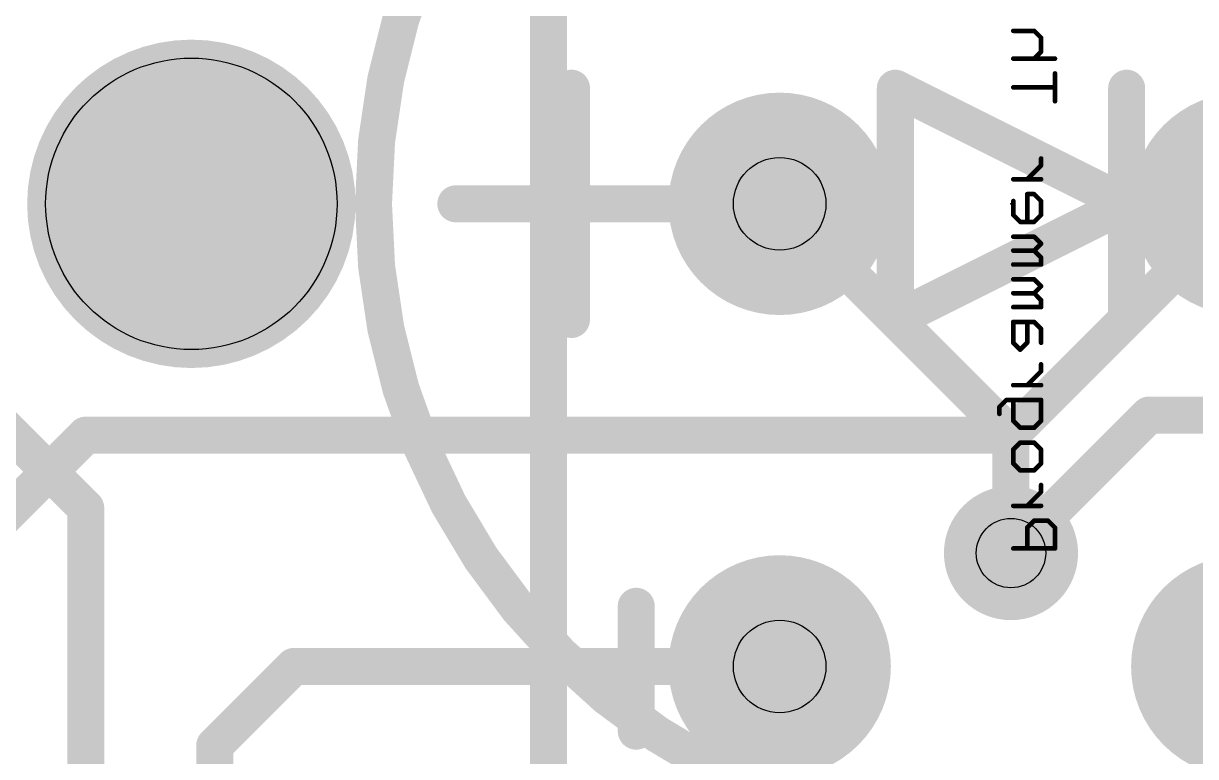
# Model space of a CAD drawing. Extents: x -39 to 68, y -12 to 30.
# Drawn here: x 7.28 to 13.71, y 14.75 to 18.77 of the extents above; entities that cross this region are included whole.
import ezdxf

# ---------------------------------------------------------------- set-up
doc = ezdxf.new("R2010")
doc.units = 0
for name, color, linetype in [('1', 12, 'CONTINUOUS'), ('16', 132, 'CONTINUOUS'), ('17', 110, 'CONTINUOUS'), ('18', 110, 'CONTINUOUS'), ('20', 31, 'CONTINUOUS'), ('21', 41, 'CONTINUOUS'), ('22', 40, 'CONTINUOUS'), ('23', 53, 'CONTINUOUS'), ('24', 53, 'CONTINUOUS'), ('29', 253, 'CONTINUOUS'), ('30', 253, 'CONTINUOUS'), ('44', 253, 'CONTINUOUS'), ('52', 253, 'CONTINUOUS')]:
    doc.layers.add(name, color=color, linetype=linetype)

# ---------------------------------------------------------------- blocks, each defined once
blk = doc.blocks.new('ROUNDP')
at = {"const_width": 0.5}
blk.add_lwpolyline([(0, -0.25, 1), (0, 0.25, 1), (0, -0.25)], format="xyb", dxfattribs=at)
blk = doc.blocks.new('ROUNDV')
at = {"const_width": 0.5}
blk.add_lwpolyline([(0, -0.25, 1), (0, 0.25, 1), (0, -0.25)], format="xyb", dxfattribs=at)

msp = doc.modelspace()

# ---------------------------------------------------------------- linework, layer by layer
at = {"layer": '1', "const_width": 0.2032}
for points in [[(10.16, 14.5415), (10.16, 19.685)], [(7.62, 16.11), (5.95, 17.78)], [(12.7, 16.51), (11.43, 17.78)], [(12.7, 15.8623), (12.7, 16.51)], [(7.62, 13.9065), (7.62, 16.11)]]:
    msp.add_lwpolyline(points, dxfattribs=at)
at = {"layer": '1', "const_width": 0.1016}
for points in [[(11.4659, 17.8159, 1), (11.3941, 17.7441)], [(12.7508, 16.51, 1), (12.6492, 16.51)], [(12.6641, 16.4741, 1), (12.7359, 16.5459)], [(7.6708, 16.11, 1), (7.5692, 16.11)], [(7.5841, 16.0741, 1), (7.6559, 16.1459)], [(12.6492, 15.8623, 1), (12.7508, 15.8623)]]:
    msp.add_lwpolyline(points, format="xyb", dxfattribs=at)
at = {"layer": '16', "const_width": 0.2032}
for points in [[(12.7, 16.51), (13.97, 17.78)], [(13.4581, 16.6204), (12.7, 15.8623)], [(15.3504, 16.6204), (13.4581, 16.6204)], [(6.7056, 15.5956), (7.62, 16.51)], [(7.62, 16.51), (12.7, 16.51)], [(8.3284, 14.8054), (8.763, 15.24)], [(8.763, 15.24), (11.43, 15.24)], [(8.3284, 10.7216), (8.3284, 14.8054)]]:
    msp.add_lwpolyline(points, dxfattribs=at)
at = {"layer": '16', "const_width": 0.1016}
for points in [[(13.4581, 16.6712, 1), (13.4581, 16.5696)], [(13.494, 16.5844, 1), (13.4221, 16.6563)], [(7.62, 16.5608, 1), (7.62, 16.4592)], [(7.6559, 16.4741, 1), (7.5841, 16.5459)], [(12.7, 16.4592, 1), (12.7, 16.5608)], [(12.6641, 16.5459, 1), (12.7359, 16.4741)], [(12.6641, 15.8982, 1), (12.7359, 15.8264)], [(8.763, 15.2908, 1), (8.763, 15.1892)], [(8.7989, 15.2041, 1), (8.7271, 15.2759)], [(11.43, 15.1892, 1), (11.43, 15.2908)], [(8.3792, 14.8054, 1), (8.2776, 14.8054)], [(8.2925, 14.8413, 1), (8.3643, 14.7695)]]:
    msp.add_lwpolyline(points, format="xyb", dxfattribs=at)
at = {"layer": '20'}
msp.add_circle((8.2, 17.78), 0.8, dxfattribs=at)
at = {"layer": '21'}
for points, const_width in [([(12.7, 14.28, 1), (12.7, 21.28, 1), (12.7, 14.28)], 0.2032), ([(10.3378, 18.415, 1), (10.2362, 18.415)], 0.1016), ([(12.1158, 18.415, 1), (12.0142, 18.415)], 0.1016), ([(12.0877, 18.4604, 1), (12.0423, 18.3696)], 0.1016), ([(13.3858, 18.415, 1), (13.2842, 18.415)], 0.1016), ([(9.652, 17.8308, 1), (9.652, 17.7292)], 0.1016), ([(10.922, 17.7292, 1), (10.922, 17.8308)], 0.1016), ([(13.3858, 17.78, 1), (13.2842, 17.78)], 0.1016), ([(13.2842, 17.78, 1), (13.3858, 17.78)], 0.1016), ([(13.3577, 17.7346, 1), (13.3123, 17.8254)], 0.1016), ([(13.3123, 17.7346, 1), (13.3577, 17.8254)], 0.1016), ([(10.2362, 17.145, 1), (10.3378, 17.145)], 0.1016), ([(12.0423, 17.1904, 1), (12.0877, 17.0996)], 0.1016), ([(12.0142, 17.145, 1), (12.1158, 17.145)], 0.1016), ([(13.2842, 17.145, 1), (13.3858, 17.145)], 0.1016)]:
    msp.add_lwpolyline(points, format="xyb", dxfattribs=dict(at, const_width=const_width))
at = {"layer": '21', "const_width": 0.2032}
for points in [[(10.287, 17.145), (10.287, 18.415)], [(12.065, 18.415), (12.065, 17.145)], [(13.335, 17.78), (12.065, 18.415)], [(13.335, 18.415), (13.335, 17.78)], [(9.652, 17.78), (10.922, 17.78)], [(12.065, 17.145), (13.335, 17.78)], [(13.335, 17.78), (13.335, 17.145)]]:
    msp.add_lwpolyline(points, dxfattribs=at)
at = {"layer": '22', "const_width": 0.2032}
msp.add_lwpolyline([(10.6426, 14.8844), (10.6426, 15.5702)], dxfattribs=at)
at = {"layer": '22', "const_width": 0.1016}
for points in [[(10.6934, 15.5702, 1), (10.5918, 15.5702)], [(10.5918, 14.8844, 1), (10.6934, 14.8844)]]:
    msp.add_lwpolyline(points, format="xyb", dxfattribs=at)
at = {"layer": '23'}
msp.add_point((12.7, 17.78), dxfattribs=at)
at = {"layer": '24'}
msp.add_point((12.7, 17.78), dxfattribs=at)
at = {"layer": '29', "const_width": 0.9016}
msp.add_lwpolyline([(8.2, 17.3292, 1), (8.2, 18.2308, 1), (8.2, 17.3292)], format="xyb", dxfattribs=at)
at = {"layer": '30'}
for points, const_width in [([(8.2, 17.3292, 1), (8.2, 18.2308, 1), (8.2, 17.3292)], 0.9016), ([(11.43, 17.4747, 1), (11.43, 18.0853, 1), (11.43, 17.4747)], 0.6107), ([(13.97, 17.4747, 1), (13.97, 18.0853, 1), (13.97, 17.4747)], 0.6107), ([(11.43, 14.9347, 1), (11.43, 15.5453, 1), (11.43, 14.9347)], 0.6107), ([(13.97, 14.9347, 1), (13.97, 15.5453, 1), (13.97, 14.9347)], 0.6107)]:
    msp.add_lwpolyline(points, format="xyb", dxfattribs=dict(at, const_width=const_width))
at = {"layer": '44'}
for centre, radius in [((11.43, 17.78), 0.254), ((12.7, 15.8623), 0.1905), ((11.43, 15.24), 0.254)]:
    msp.add_circle(centre, radius, dxfattribs=at)
at = {"layer": '52', "const_width": 0.0254}
for points in [[(12.8271, 18.7298), (12.7127, 18.7298)], [(12.8652, 18.6917), (12.8271, 18.7298)], [(12.8652, 18.6154), (12.8652, 18.6917)], [(12.8271, 18.5773), (12.8652, 18.6154)], [(12.9415, 18.5773), (12.7127, 18.5773)], [(12.9415, 18.3434), (12.9415, 18.4959)], [(12.7127, 18.4197), (12.9415, 18.4197)], [(12.8652, 17.9909), (12.8652, 18.029)], [(12.789, 17.9146), (12.8652, 17.9909)], [(12.7127, 17.9146), (12.8652, 17.9146)], [(12.8271, 17.8333), (12.789, 17.8333)], [(12.789, 17.8333), (12.789, 17.6808)], [(12.8652, 17.7952), (12.8271, 17.8333)], [(12.7127, 17.7952), (12.7127, 17.7189)], [(12.8652, 17.7189), (12.8652, 17.7952)], [(12.7127, 17.7189), (12.7508, 17.6808)], [(12.8271, 17.6808), (12.8652, 17.7189)], [(12.7508, 17.6808), (12.8271, 17.6808)], [(12.8271, 17.5994), (12.7127, 17.5994)], [(12.8652, 17.5613), (12.8271, 17.5994)], [(12.8271, 17.5231), (12.8652, 17.5613)], [(12.8271, 17.5231), (12.7127, 17.5231)], [(12.8652, 17.485), (12.8271, 17.5231)], [(12.7127, 17.4469), (12.8652, 17.4469)], [(12.8652, 17.4469), (12.8652, 17.485)], [(12.8271, 17.3655), (12.7127, 17.3655)], [(12.8652, 17.3274), (12.8271, 17.3655)], [(12.8271, 17.2893), (12.8652, 17.3274)], [(12.8271, 17.2893), (12.7127, 17.2893)], [(12.8652, 17.2511), (12.8271, 17.2893)], [(12.8652, 17.213), (12.8652, 17.2511)], [(12.7127, 17.213), (12.8652, 17.213)], [(12.8271, 17.1317), (12.7127, 17.1317)], [(12.7127, 17.1317), (12.7127, 17.0173)], [(12.789, 17.0173), (12.789, 17.1317)], [(12.8652, 17.0935), (12.8271, 17.1317)], [(12.8652, 17.0173), (12.8652, 17.0935)], [(12.7127, 17.0173), (12.7508, 16.9791)], [(12.7508, 16.9791), (12.789, 17.0173)], [(12.789, 16.7842), (12.8652, 16.8605)], [(12.8652, 16.8605), (12.8652, 16.8986)], [(12.7127, 16.7842), (12.8652, 16.7842)], [(12.6364, 16.6648), (12.6746, 16.7029)], [(12.6364, 16.6266), (12.6364, 16.6648)], [(12.6746, 16.7029), (12.8652, 16.7029)], [(12.7127, 16.5885), (12.7127, 16.7029)], [(12.8652, 16.7029), (12.8652, 16.5885)], [(12.7508, 16.5504), (12.7127, 16.5885)], [(12.8271, 16.5504), (12.7508, 16.5504)], [(12.8652, 16.5885), (12.8271, 16.5504)], [(12.7127, 16.4309), (12.7508, 16.469)], [(12.7508, 16.469), (12.8271, 16.469)], [(12.8271, 16.469), (12.8652, 16.4309)], [(12.7127, 16.3546), (12.7127, 16.4309)], [(12.8652, 16.4309), (12.8652, 16.3546)], [(12.7508, 16.3165), (12.7127, 16.3546)], [(12.8652, 16.3546), (12.8271, 16.3165)], [(12.8271, 16.3165), (12.7508, 16.3165)], [(12.8652, 16.1978), (12.8652, 16.236)], [(12.789, 16.1216), (12.8652, 16.1978)], [(12.7127, 16.1216), (12.8652, 16.1216)], [(12.8271, 16.0402), (12.789, 16.0021)], [(12.9034, 16.0402), (12.8271, 16.0402)], [(12.9415, 16.0021), (12.9034, 16.0402)], [(12.789, 16.0021), (12.789, 15.8877)], [(12.9415, 15.8877), (12.9415, 16.0021)], [(12.7127, 15.8877), (12.9415, 15.8877)]]:
    msp.add_lwpolyline(points, dxfattribs=at)
at = {"layer": '52', "const_width": 0.0127}
for points in [[(12.7127, 18.7362, 1), (12.7127, 18.7235)], [(12.8316, 18.7343, 1), (12.8226, 18.7253)], [(12.8271, 18.7235, 1), (12.8271, 18.7362)], [(12.8716, 18.6917, 1), (12.8589, 18.6917)], [(12.8607, 18.6872, 1), (12.8697, 18.6962)], [(12.8589, 18.6154, 1), (12.8716, 18.6154)], [(12.8697, 18.6109, 1), (12.8607, 18.6199)], [(12.7127, 18.5836, 1), (12.7127, 18.5709)], [(12.8226, 18.5818, 1), (12.8316, 18.5728)], [(12.9415, 18.5709, 1), (12.9415, 18.5836)], [(12.9478, 18.4959, 1), (12.9351, 18.4959)], [(12.7127, 18.426, 1), (12.7127, 18.4133)], [(12.9415, 18.4133, 1), (12.9415, 18.426)], [(12.9351, 18.3434, 1), (12.9478, 18.3434)], [(12.8716, 18.029, 1), (12.8589, 18.029)], [(12.8589, 17.9909, 1), (12.8716, 17.9909)], [(12.8697, 17.9864, 1), (12.8607, 17.9954)], [(12.7127, 17.921, 1), (12.7127, 17.9083)], [(12.7845, 17.9191, 1), (12.7935, 17.9102)], [(12.8652, 17.9083, 1), (12.8652, 17.921)], [(12.789, 17.8396, 1), (12.789, 17.8269)], [(12.7953, 17.8333, 1), (12.7826, 17.8333)], [(12.8316, 17.8378, 1), (12.8226, 17.8288)], [(12.8271, 17.8269, 1), (12.8271, 17.8396)], [(12.719, 17.7952, 1), (12.7064, 17.7952)], [(12.8716, 17.7952, 1), (12.8589, 17.7952)], [(12.8607, 17.7907, 1), (12.8697, 17.7996)], [(12.7172, 17.7234, 1), (12.7082, 17.7144)], [(12.7064, 17.7189, 1), (12.719, 17.7189)], [(12.8589, 17.7189, 1), (12.8716, 17.7189)], [(12.8697, 17.7144, 1), (12.8607, 17.7234)], [(12.7508, 17.6871, 1), (12.7508, 17.6744)], [(12.7463, 17.6763, 1), (12.7553, 17.6853)], [(12.7826, 17.6808, 1), (12.7953, 17.6808)], [(12.8226, 17.6853, 1), (12.8316, 17.6763)], [(12.8271, 17.6744, 1), (12.8271, 17.6871)], [(12.7127, 17.6058, 1), (12.7127, 17.5931)], [(12.8316, 17.6039, 1), (12.8226, 17.5949)], [(12.8271, 17.5931, 1), (12.8271, 17.6058)], [(12.8697, 17.5568, 1), (12.8607, 17.5658)], [(12.8607, 17.5568, 1), (12.8697, 17.5658)], [(12.7127, 17.5295, 1), (12.7127, 17.5168)], [(12.8316, 17.5276, 1), (12.8226, 17.5187)], [(12.8226, 17.5276, 1), (12.8316, 17.5187)], [(12.8271, 17.5168, 1), (12.8271, 17.5295)], [(12.7127, 17.4532, 1), (12.7127, 17.4405)], [(12.8716, 17.485, 1), (12.8589, 17.485)], [(12.8589, 17.4469, 1), (12.8716, 17.4469)], [(12.8607, 17.4805, 1), (12.8697, 17.4895)], [(12.8652, 17.4405, 1), (12.8652, 17.4532)], [(12.7127, 17.3719, 1), (12.7127, 17.3592)], [(12.8316, 17.37, 1), (12.8226, 17.361)], [(12.8271, 17.3592, 1), (12.8271, 17.3719)], [(12.8697, 17.3229, 1), (12.8607, 17.3319)], [(12.8607, 17.3229, 1), (12.8697, 17.3319)], [(12.7127, 17.2956, 1), (12.7127, 17.2829)], [(12.8316, 17.2938, 1), (12.8226, 17.2848)], [(12.8226, 17.2938, 1), (12.8316, 17.2848)], [(12.8271, 17.2829, 1), (12.8271, 17.2956)], [(12.8716, 17.2511, 1), (12.8589, 17.2511)], [(12.8607, 17.2466, 1), (12.8697, 17.2556)], [(12.7127, 17.2194, 1), (12.7127, 17.2067)], [(12.8589, 17.213, 1), (12.8716, 17.213)], [(12.8652, 17.2067, 1), (12.8652, 17.2194)], [(12.7127, 17.138, 1), (12.7127, 17.1253)], [(12.719, 17.1317, 1), (12.7064, 17.1317)], [(12.7953, 17.1317, 1), (12.7826, 17.1317)], [(12.8316, 17.1361, 1), (12.8226, 17.1272)], [(12.8271, 17.1253, 1), (12.8271, 17.138)], [(12.8716, 17.0935, 1), (12.8589, 17.0935)], [(12.8607, 17.089, 1), (12.8697, 17.098)], [(12.7172, 17.0217, 1), (12.7082, 17.0128)], [(12.7064, 17.0173, 1), (12.719, 17.0173)], [(12.7463, 16.9836, 1), (12.7553, 16.9746)], [(12.7463, 16.9746, 1), (12.7553, 16.9836)], [(12.7826, 17.0173, 1), (12.7953, 17.0173)], [(12.7935, 17.0128, 1), (12.7845, 17.0217)], [(12.8589, 17.0173, 1), (12.8716, 17.0173)], [(12.8716, 16.8986, 1), (12.8589, 16.8986)], [(12.8589, 16.8605, 1), (12.8716, 16.8605)], [(12.8697, 16.856, 1), (12.8607, 16.865)], [(12.7127, 16.7906, 1), (12.7127, 16.7779)], [(12.8652, 16.7779, 1), (12.8652, 16.7906)], [(12.7845, 16.7887, 1), (12.7935, 16.7797)], [(12.6319, 16.6692, 1), (12.6409, 16.6603)], [(12.6428, 16.6648, 1), (12.6301, 16.6648)], [(12.6746, 16.7092, 1), (12.6746, 16.6965)], [(12.6791, 16.6984, 1), (12.6701, 16.7074)], [(12.719, 16.7029, 1), (12.7064, 16.7029)], [(12.8716, 16.7029, 1), (12.8589, 16.7029)], [(12.8652, 16.6965, 1), (12.8652, 16.7092)], [(12.6301, 16.6266, 1), (12.6428, 16.6266)], [(12.7172, 16.593, 1), (12.7082, 16.584)], [(12.7064, 16.5885, 1), (12.719, 16.5885)], [(12.7508, 16.5567, 1), (12.7508, 16.544)], [(12.7463, 16.5459, 1), (12.7553, 16.5548)], [(12.8226, 16.5548, 1), (12.8316, 16.5459)], [(12.8271, 16.544, 1), (12.8271, 16.5567)], [(12.8589, 16.5885, 1), (12.8716, 16.5885)], [(12.8697, 16.584, 1), (12.8607, 16.593)], [(12.7508, 16.4754, 1), (12.7508, 16.4627)], [(12.7553, 16.4645, 1), (12.7463, 16.4735)], [(12.8316, 16.4735, 1), (12.8226, 16.4645)], [(12.8271, 16.4627, 1), (12.8271, 16.4754)], [(12.7082, 16.4354, 1), (12.7172, 16.4264)], [(12.719, 16.4309, 1), (12.7064, 16.4309)], [(12.8716, 16.4309, 1), (12.8589, 16.4309)], [(12.8607, 16.4264, 1), (12.8697, 16.4354)], [(12.7172, 16.3591, 1), (12.7082, 16.3501)], [(12.7064, 16.3546, 1), (12.719, 16.3546)], [(12.8589, 16.3546, 1), (12.8716, 16.3546)], [(12.8697, 16.3501, 1), (12.8607, 16.3591)], [(12.7508, 16.3228, 1), (12.7508, 16.3101)], [(12.7463, 16.312, 1), (12.7553, 16.321)], [(12.8226, 16.321, 1), (12.8316, 16.312)], [(12.8271, 16.3101, 1), (12.8271, 16.3228)], [(12.8716, 16.236, 1), (12.8589, 16.236)], [(12.8589, 16.1978, 1), (12.8716, 16.1978)], [(12.8697, 16.1934, 1), (12.8607, 16.2023)], [(12.7127, 16.1279, 1), (12.7127, 16.1152)], [(12.7845, 16.1261, 1), (12.7935, 16.1171)], [(12.8652, 16.1152, 1), (12.8652, 16.1279)], [(12.8271, 16.0466, 1), (12.8271, 16.0339)], [(12.8316, 16.0357, 1), (12.8226, 16.0447)], [(12.9079, 16.0447, 1), (12.8989, 16.0357)], [(12.9034, 16.0339, 1), (12.9034, 16.0466)], [(12.7953, 16.0021, 1), (12.7826, 16.0021)], [(12.7845, 16.0066, 1), (12.7935, 15.9976)], [(12.9478, 16.0021, 1), (12.9351, 16.0021)], [(12.937, 15.9976, 1), (12.946, 16.0066)], [(12.7127, 15.8941, 1), (12.7127, 15.8814)], [(12.9415, 15.8814, 1), (12.9415, 15.8941)], [(12.7826, 15.8877, 1), (12.7953, 15.8877)], [(12.9351, 15.8877, 1), (12.9478, 15.8877)]]:
    msp.add_lwpolyline(points, format="xyb", dxfattribs=at)

# ---------------------------------------------------------------- block references
at = {"layer": '17', "xscale": 0.8636, "yscale": 0.8636, "rotation": 90}
for p in [(11.43, 17.78), (11.43, 17.78), (13.97, 17.78), (13.97, 17.78), (11.43, 15.24), (11.43, 15.24), (13.97, 15.24), (13.97, 15.24)]:
    msp.add_blockref('ROUNDP', p, dxfattribs=at)
at = {"layer": '18', "xscale": 0.7366, "yscale": 0.7366}
msp.add_blockref('ROUNDV', (12.7, 15.8623), dxfattribs=at)
msp.add_blockref('ROUNDV', (12.7, 15.8623), dxfattribs=at)

doc.saveas('drawing.dxf')
